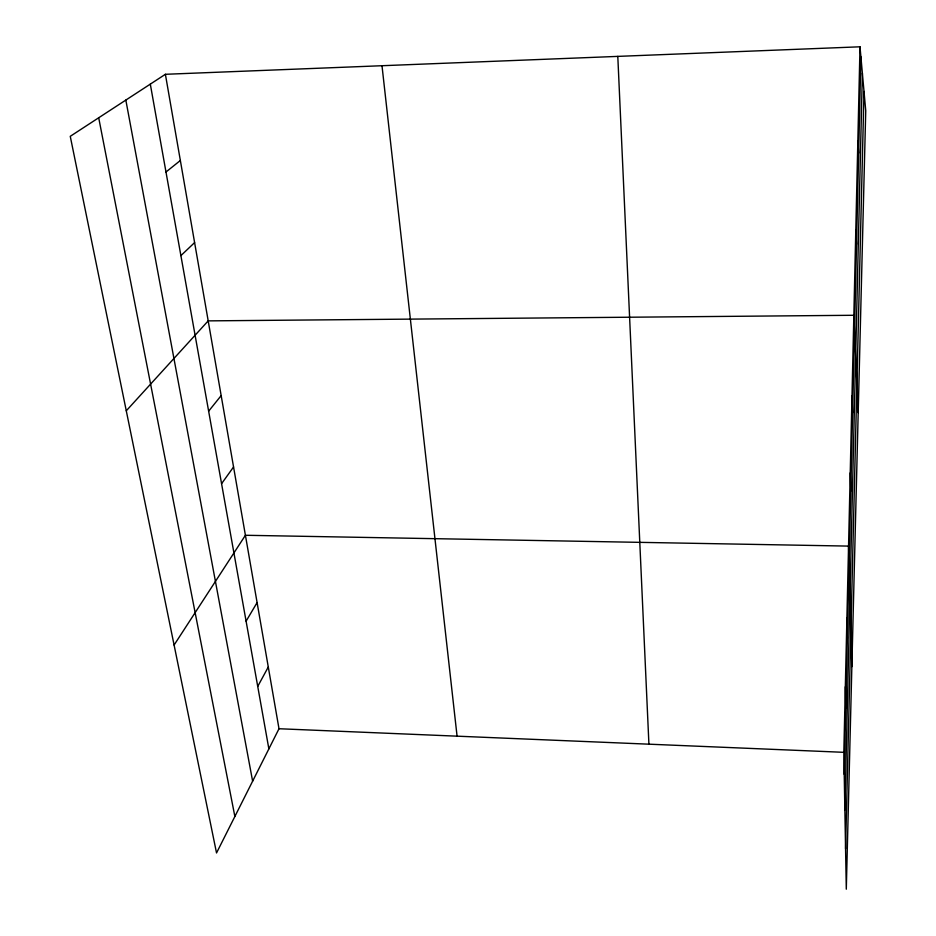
<?xml version="1.0" encoding="UTF-8"?>
<svg xmlns="http://www.w3.org/2000/svg" width="936" height="936" viewBox="0 0 936 936"><rect width="100%" height="100%" fill="white"/><g stroke="black" fill="none" stroke-linecap="round" stroke-linejoin="round"><path stroke-width="1.4" d="M859.997 46.8L865.741 110.705L846.296 889.2L843.827 752.322L859.997 46.8L165.391 74.295L70.258 136.317L216.532 852.965L278.998 728.735L165.391 74.295M844.225 774.365L860.898 56.827M844.869 809.839L862.372 73.172M845.571 848.8L864.01 91.424M257.728 686.416L268.281 667.017M246.098 621.176L257.096 602.585M174.096 645.033L245.407 535.275L848.554 546.097L851.854 666.607M221.575 483.678L233.555 466.982M208.634 411.185L221.165 395.589M126.278 410.799L208.19 320.873L853.843 315.28L858.207 412.671M180.894 255.622L194.606 242.599M165.976 172.013L180.356 160.501M278.998 728.735L843.827 752.322M98.701 117.784L234.866 816.508M125.833 100.082L252.626 781.186M150.31 84.135L268.866 748.87M381.993 65.719L457.072 736.164M857.844 141.032L858.663 153.071M855.785 230.408L856.545 244.237M617.795 56.394L648.917 744.178M851.994 395.998L852.626 412.846M850.239 472.844L850.812 490.967M846.904 618.076L847.384 638.364M845.337 686.743L845.77 707.955"/></g></svg>
